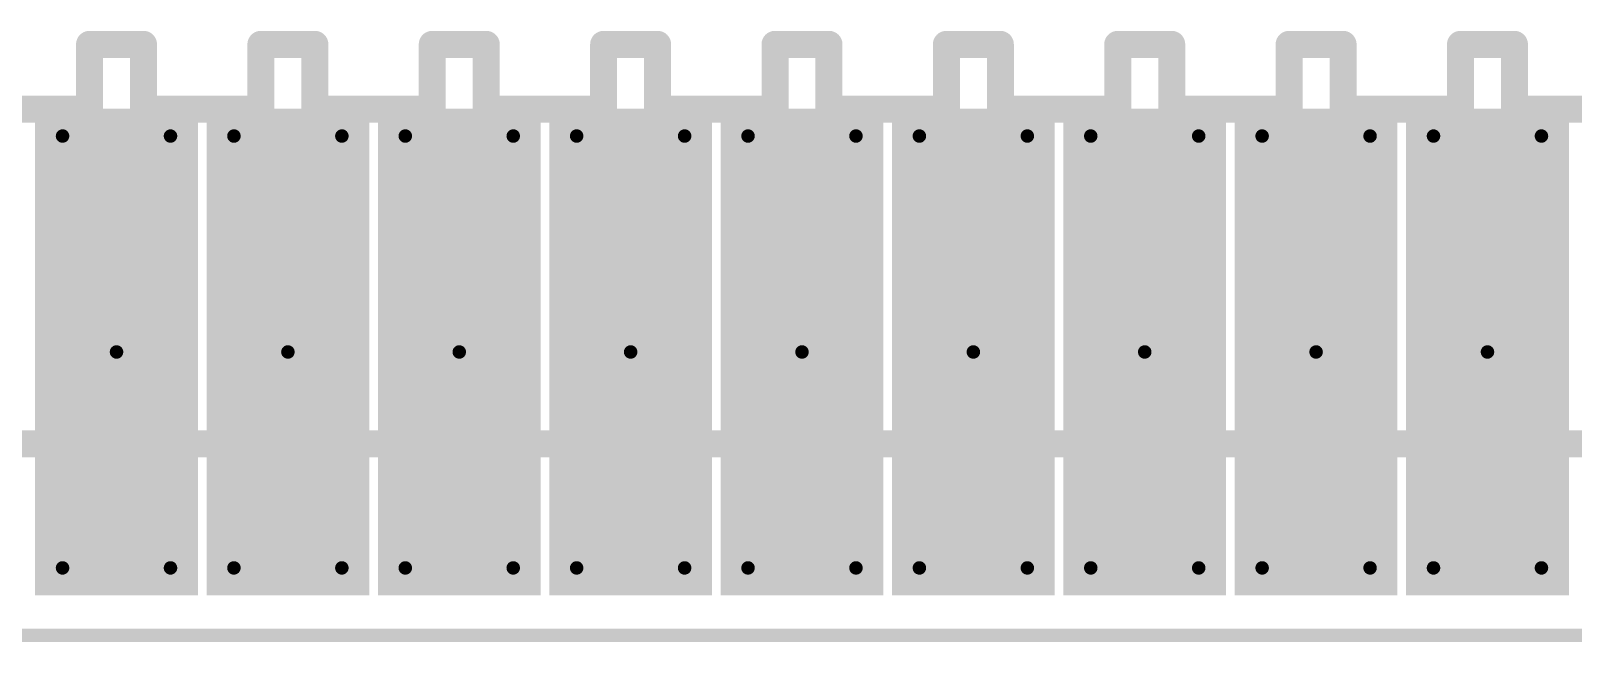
# Model space of a CAD drawing. Extents: x 30 to 73, y 30 to 110.
# Drawn here: x 41.46 to 47.18, y 103.12 to 105.39 of the extents above; entities that cross this region are included whole.
import ezdxf

# ---------------------------------------------------------------- set-up
doc = ezdxf.new("R2010")
doc.units = 0
doc.layers.get('0').update_dxf_attribs({"linetype": 'CONTINUOUS'})
for name, color, linetype in [('MECHANICAL14', 56, 'CONTINUOUS'), ('MECHANICAL15', 56, 'CONTINUOUS'), ('MECHANICAL8', 56, 'CONTINUOUS'), ('TOPLAYER', 1, 'CONTINUOUS'), ('TOPPASTE', 8, 'CONTINUOUS'), ('TOPSOLDER', 216, 'CONTINUOUS')]:
    doc.layers.add(name, color=color, linetype=linetype)

# ---------------------------------------------------------------- blocks, each defined once
blk = doc.blocks.new('SAMTEC_LSS_120_03_L_DV_A_1')
at = {"layer": 'MECHANICAL14', "const_width": 0.1}
for points in [[(-2.7575, 2.3), (-2.9575, 2.3)], [(-2.9575, 2.3), (-2.9575, 2.140001)], [(-2.7575, 2.3), (-2.7575, 2.140001)], [(-2.1225, 2.3), (-2.3225, 2.3)], [(-2.3225, 2.3), (-2.3225, 2.140001)], [(-2.1225, 2.3), (-2.1225, 2.140001)], [(-1.4875, 2.3), (-1.6875, 2.3)], [(-1.6875, 2.3), (-1.6875, 2.140001)], [(-1.4875, 2.3), (-1.4875, 2.140001)], [(-0.8525, 2.3), (-1.0525, 2.3)], [(-1.0525, 2.3), (-1.0525, 2.140001)], [(-0.8525, 2.3), (-0.8525, 2.140001)], [(-0.2175, 2.3), (-0.4175, 2.3)], [(-0.4175, 2.3), (-0.4175, 2.140001)], [(-0.2175, 2.3), (-0.2175, 2.140001)], [(0.4175, 2.3), (0.2175, 2.3)], [(0.2175, 2.3), (0.2175, 2.140001)], [(0.4175, 2.3), (0.4175, 2.140001)], [(1.0525, 2.3), (0.8525, 2.3)], [(0.8525, 2.3), (0.8525, 2.140001)], [(1.0525, 2.3), (1.0525, 2.140001)], [(1.6875, 2.3), (1.4875, 2.3)], [(1.4875, 2.3), (1.4875, 2.140001)], [(1.6875, 2.3), (1.6875, 2.140001)], [(2.3225, 2.3), (2.1225, 2.3)], [(2.1225, 2.3), (2.1225, 2.140001)], [(2.3225, 2.3), (2.3225, 2.140001)], [(8.724999, 2.140001), (-8.724999, 2.140001)], [(-2.7432, 1.560401), (-2.9718, 1.560401)], [(-2.9718, 1.560401), (-2.9718, 0.900001)], [(-2.7432, 1.560401), (-2.7432, 0.900001)], [(-2.1082, 1.560401), (-2.3368, 1.560401)], [(-2.3368, 1.560401), (-2.3368, 0.900001)], [(-2.1082, 1.560401), (-2.1082, 0.900001)], [(-1.4732, 1.560401), (-1.7018, 1.560401)], [(-1.7018, 1.560401), (-1.7018, 0.900001)], [(-1.4732, 1.560401), (-1.4732, 0.900001)], [(-0.8382, 1.560401), (-1.0668, 1.560401)], [(-1.0668, 1.560401), (-1.0668, 0.900001)], [(-0.8382, 1.560401), (-0.8382, 0.900001)], [(-0.2032, 1.560401), (-0.4318, 1.560401)], [(-0.4318, 1.560401), (-0.4318, 0.900001)], [(-0.2032, 1.560401), (-0.2032, 0.900001)], [(0.4318, 1.560401), (0.2032, 1.560401)], [(0.2032, 1.560401), (0.2032, 0.900001)], [(0.4318, 1.560401), (0.4318, 0.900001)], [(1.0668, 1.560401), (0.8382, 1.560401)], [(0.8382, 1.560401), (0.8382, 0.900001)], [(1.0668, 1.560401), (1.0668, 0.900001)], [(1.7018, 1.560401), (1.4732, 1.560401)], [(1.4732, 1.560401), (1.4732, 0.900001)], [(1.7018, 1.560401), (1.7018, 0.900001)], [(2.3368, 1.560401), (2.1082, 1.560401)], [(2.1082, 1.560401), (2.1082, 0.900001)], [(2.3368, 1.560401), (2.3368, 0.900001)], [(-2.9575, 1.21), (-2.9575, 0.660314)], [(-2.7575, 1.21), (-2.9575, 1.21)], [(-2.7575, 1.21), (-2.7575, 0.660314)], [(-2.3225, 1.21), (-2.3225, 0.660314)], [(-2.1225, 1.21), (-2.3225, 1.21)], [(-2.1225, 1.21), (-2.1225, 0.660314)], [(-1.6875, 1.21), (-1.6875, 0.660314)], [(-1.4875, 1.21), (-1.6875, 1.21)], [(-1.4875, 1.21), (-1.4875, 0.660314)], [(-1.0525, 1.21), (-1.0525, 0.660314)], [(-0.8525, 1.21), (-1.0525, 1.21)], [(-0.8525, 1.21), (-0.8525, 0.660314)], [(-0.4175, 1.21), (-0.4175, 0.660314)], [(-0.2175, 1.21), (-0.4175, 1.21)], [(-0.2175, 1.21), (-0.2175, 0.660314)], [(0.2175, 1.21), (0.2175, 0.660314)], [(0.4175, 1.21), (0.2175, 1.21)], [(0.4175, 1.21), (0.4175, 0.660314)], [(0.8525, 1.21), (0.8525, 0.660314)], [(1.0525, 1.21), (0.8525, 1.21)], [(1.0525, 1.21), (1.0525, 0.660314)], [(1.4875, 1.21), (1.4875, 0.660314)], [(1.6875, 1.21), (1.4875, 1.21)], [(1.6875, 1.21), (1.6875, 0.660314)], [(2.1225, 1.21), (2.1225, 0.660314)], [(2.3225, 1.21), (2.1225, 1.21)], [(2.3225, 1.21), (2.3225, 0.660314)], [(-2.9718, 0.900001), (-3.3782, 0.900001)], [(-2.3368, 0.900001), (-2.7432, 0.900001)], [(-1.7018, 0.900001), (-2.1082, 0.900001)], [(-1.0668, 0.900001), (-1.4732, 0.900001)], [(-0.4318, 0.900001), (-0.8382, 0.900001)], [(0.2032, 0.900001), (-0.2032, 0.900001)], [(0.8382, 0.900001), (0.4318, 0.900001)], [(1.4732, 0.900001), (1.0668, 0.900001)], [(2.1082, 0.900001), (1.7018, 0.900001)], [(2.7432, 0.900001), (2.3368, 0.900001)], [(-2.7575, 0.660314), (-2.9575, 0.660314)], [(-2.1225, 0.660314), (-2.3225, 0.660314)], [(-1.4875, 0.660314), (-1.6875, 0.660314)], [(-0.8525, 0.660314), (-1.0525, 0.660314)], [(-0.2175, 0.660314), (-0.4175, 0.660314)], [(0.4175, 0.660314), (0.2175, 0.660314)], [(1.0525, 0.660314), (0.8525, 0.660314)], [(1.6875, 0.660314), (1.4875, 0.660314)], [(2.3225, 0.660314), (2.1225, 0.660314)]]:
    blk.add_lwpolyline(points, dxfattribs=at)
at = {"layer": 'MECHANICAL14', "const_width": 0.05}
for points in [[(-2.982498, 2.3, 1), (-2.932501, 2.3, 1)], [(-2.982498, 2.3, 1), (-2.932501, 2.3, 1)], [(-2.782499, 2.3, 1), (-2.732502, 2.3, 1)], [(-2.782499, 2.3, 1), (-2.732502, 2.3, 1)], [(-2.347498, 2.3, 1), (-2.297501, 2.3, 1)], [(-2.347498, 2.3, 1), (-2.297501, 2.3, 1)], [(-2.147499, 2.3, 1), (-2.097502, 2.3, 1)], [(-2.147499, 2.3, 1), (-2.097502, 2.3, 1)], [(-1.712498, 2.3, 1), (-1.662501, 2.3, 1)], [(-1.712498, 2.3, 1), (-1.662501, 2.3, 1)], [(-1.512499, 2.3, 1), (-1.462502, 2.3, 1)], [(-1.512499, 2.3, 1), (-1.462502, 2.3, 1)], [(-1.077498, 2.3, 1), (-1.027501, 2.3, 1)], [(-1.077498, 2.3, 1), (-1.027501, 2.3, 1)], [(-0.877499, 2.3, 1), (-0.827502, 2.3, 1)], [(-0.877499, 2.3, 1), (-0.827502, 2.3, 1)], [(-0.442498, 2.3, 1), (-0.392501, 2.3, 1)], [(-0.442498, 2.3, 1), (-0.392501, 2.3, 1)], [(-0.242499, 2.3, 1), (-0.192502, 2.3, 1)], [(-0.242499, 2.3, 1), (-0.192502, 2.3, 1)], [(0.192502, 2.3, 1), (0.242499, 2.3, 1)], [(0.192502, 2.3, 1), (0.242499, 2.3, 1)], [(0.392501, 2.3, 1), (0.442498, 2.3, 1)], [(0.392501, 2.3, 1), (0.442498, 2.3, 1)], [(0.827502, 2.3, 1), (0.877499, 2.3, 1)], [(0.827502, 2.3, 1), (0.877499, 2.3, 1)], [(1.027501, 2.3, 1), (1.077498, 2.3, 1)], [(1.027501, 2.3, 1), (1.077498, 2.3, 1)], [(1.462502, 2.3, 1), (1.512499, 2.3, 1)], [(1.462502, 2.3, 1), (1.512499, 2.3, 1)], [(1.662501, 2.3, 1), (1.712498, 2.3, 1)], [(1.662501, 2.3, 1), (1.712498, 2.3, 1)], [(2.097502, 2.3, 1), (2.147499, 2.3, 1)], [(2.097502, 2.3, 1), (2.147499, 2.3, 1)], [(2.297501, 2.3, 1), (2.347498, 2.3, 1)], [(2.297501, 2.3, 1), (2.347498, 2.3, 1)], [(-2.982498, 2.140001, 1), (-2.932501, 2.140001, 1)], [(-2.782499, 2.140001, 1), (-2.732502, 2.140001, 1)], [(-2.347498, 2.140001, 1), (-2.297501, 2.140001, 1)], [(-2.147499, 2.140001, 1), (-2.097502, 2.140001, 1)], [(-1.712498, 2.140001, 1), (-1.662501, 2.140001, 1)], [(-1.512499, 2.140001, 1), (-1.462502, 2.140001, 1)], [(-1.077498, 2.140001, 1), (-1.027501, 2.140001, 1)], [(-0.877499, 2.140001, 1), (-0.827502, 2.140001, 1)], [(-0.442498, 2.140001, 1), (-0.392501, 2.140001, 1)], [(-0.242499, 2.140001, 1), (-0.192502, 2.140001, 1)], [(0.192502, 2.140001, 1), (0.242499, 2.140001, 1)], [(0.392501, 2.140001, 1), (0.442498, 2.140001, 1)], [(0.827502, 2.140001, 1), (0.877499, 2.140001, 1)], [(1.027501, 2.140001, 1), (1.077498, 2.140001, 1)], [(1.462502, 2.140001, 1), (1.512499, 2.140001, 1)], [(1.662501, 2.140001, 1), (1.712498, 2.140001, 1)], [(2.097502, 2.140001, 1), (2.147499, 2.140001, 1)], [(2.297501, 2.140001, 1), (2.347498, 2.140001, 1)], [(-2.996799, 1.560401, 1), (-2.946801, 1.560401, 1)], [(-2.996799, 1.560401, 1), (-2.946801, 1.560401, 1)], [(-2.768199, 1.560401, 1), (-2.718201, 1.560401, 1)], [(-2.768199, 1.560401, 1), (-2.718201, 1.560401, 1)], [(-2.361799, 1.560401, 1), (-2.311801, 1.560401, 1)], [(-2.361799, 1.560401, 1), (-2.311801, 1.560401, 1)], [(-2.133199, 1.560401, 1), (-2.083201, 1.560401, 1)], [(-2.133199, 1.560401, 1), (-2.083201, 1.560401, 1)], [(-1.726799, 1.560401, 1), (-1.676801, 1.560401, 1)], [(-1.726799, 1.560401, 1), (-1.676801, 1.560401, 1)], [(-1.498199, 1.560401, 1), (-1.448201, 1.560401, 1)], [(-1.498199, 1.560401, 1), (-1.448201, 1.560401, 1)], [(-1.091799, 1.560401, 1), (-1.041801, 1.560401, 1)], [(-1.091799, 1.560401, 1), (-1.041801, 1.560401, 1)], [(-0.863199, 1.560401, 1), (-0.813201, 1.560401, 1)], [(-0.863199, 1.560401, 1), (-0.813201, 1.560401, 1)], [(-0.456799, 1.560401, 1), (-0.406801, 1.560401, 1)], [(-0.456799, 1.560401, 1), (-0.406801, 1.560401, 1)], [(-0.228199, 1.560401, 1), (-0.178201, 1.560401, 1)], [(-0.228199, 1.560401, 1), (-0.178201, 1.560401, 1)], [(0.178201, 1.560401, 1), (0.228199, 1.560401, 1)], [(0.178201, 1.560401, 1), (0.228199, 1.560401, 1)], [(0.406801, 1.560401, 1), (0.456799, 1.560401, 1)], [(0.406801, 1.560401, 1), (0.456799, 1.560401, 1)], [(0.813201, 1.560401, 1), (0.863199, 1.560401, 1)], [(0.813201, 1.560401, 1), (0.863199, 1.560401, 1)], [(1.041801, 1.560401, 1), (1.091799, 1.560401, 1)], [(1.041801, 1.560401, 1), (1.091799, 1.560401, 1)], [(1.448201, 1.560401, 1), (1.498199, 1.560401, 1)], [(1.448201, 1.560401, 1), (1.498199, 1.560401, 1)], [(1.676801, 1.560401, 1), (1.726799, 1.560401, 1)], [(1.676801, 1.560401, 1), (1.726799, 1.560401, 1)], [(2.083201, 1.560401, 1), (2.133199, 1.560401, 1)], [(2.083201, 1.560401, 1), (2.133199, 1.560401, 1)], [(2.311801, 1.560401, 1), (2.361799, 1.560401, 1)], [(2.311801, 1.560401, 1), (2.361799, 1.560401, 1)], [(-2.982498, 1.21, 1), (-2.932501, 1.21, 1)], [(-2.982498, 1.21, 1), (-2.932501, 1.21, 1)], [(-2.782499, 1.21, 1), (-2.732502, 1.21, 1)], [(-2.782499, 1.21, 1), (-2.732502, 1.21, 1)], [(-2.347498, 1.21, 1), (-2.297501, 1.21, 1)], [(-2.347498, 1.21, 1), (-2.297501, 1.21, 1)], [(-2.147499, 1.21, 1), (-2.097502, 1.21, 1)], [(-2.147499, 1.21, 1), (-2.097502, 1.21, 1)], [(-1.712498, 1.21, 1), (-1.662501, 1.21, 1)], [(-1.712498, 1.21, 1), (-1.662501, 1.21, 1)], [(-1.512499, 1.21, 1), (-1.462502, 1.21, 1)], [(-1.512499, 1.21, 1), (-1.462502, 1.21, 1)], [(-1.077498, 1.21, 1), (-1.027501, 1.21, 1)], [(-1.077498, 1.21, 1), (-1.027501, 1.21, 1)], [(-0.877499, 1.21, 1), (-0.827502, 1.21, 1)], [(-0.877499, 1.21, 1), (-0.827502, 1.21, 1)], [(-0.442498, 1.21, 1), (-0.392501, 1.21, 1)], [(-0.442498, 1.21, 1), (-0.392501, 1.21, 1)], [(-0.242499, 1.21, 1), (-0.192502, 1.21, 1)], [(-0.242499, 1.21, 1), (-0.192502, 1.21, 1)], [(0.192502, 1.21, 1), (0.242499, 1.21, 1)], [(0.192502, 1.21, 1), (0.242499, 1.21, 1)], [(0.392501, 1.21, 1), (0.442498, 1.21, 1)], [(0.392501, 1.21, 1), (0.442498, 1.21, 1)], [(0.827502, 1.21, 1), (0.877499, 1.21, 1)], [(0.827502, 1.21, 1), (0.877499, 1.21, 1)], [(1.027501, 1.21, 1), (1.077498, 1.21, 1)], [(1.027501, 1.21, 1), (1.077498, 1.21, 1)], [(1.462502, 1.21, 1), (1.512499, 1.21, 1)], [(1.462502, 1.21, 1), (1.512499, 1.21, 1)], [(1.662501, 1.21, 1), (1.712498, 1.21, 1)], [(1.662501, 1.21, 1), (1.712498, 1.21, 1)], [(2.097502, 1.21, 1), (2.147499, 1.21, 1)], [(2.097502, 1.21, 1), (2.147499, 1.21, 1)], [(2.297501, 1.21, 1), (2.347498, 1.21, 1)], [(2.297501, 1.21, 1), (2.347498, 1.21, 1)], [(-2.996799, 0.900001, 1), (-2.946801, 0.900001, 1)], [(-2.996799, 0.900001, 1), (-2.946801, 0.900001, 1)], [(-2.768199, 0.900001, 1), (-2.718201, 0.900001, 1)], [(-2.768199, 0.900001, 1), (-2.718201, 0.900001, 1)], [(-2.361799, 0.900001, 1), (-2.311801, 0.900001, 1)], [(-2.361799, 0.900001, 1), (-2.311801, 0.900001, 1)], [(-2.133199, 0.900001, 1), (-2.083201, 0.900001, 1)], [(-2.133199, 0.900001, 1), (-2.083201, 0.900001, 1)], [(-1.726799, 0.900001, 1), (-1.676801, 0.900001, 1)], [(-1.726799, 0.900001, 1), (-1.676801, 0.900001, 1)], [(-1.498199, 0.900001, 1), (-1.448201, 0.900001, 1)], [(-1.498199, 0.900001, 1), (-1.448201, 0.900001, 1)], [(-1.091799, 0.900001, 1), (-1.041801, 0.900001, 1)], [(-1.091799, 0.900001, 1), (-1.041801, 0.900001, 1)], [(-0.863199, 0.900001, 1), (-0.813201, 0.900001, 1)], [(-0.863199, 0.900001, 1), (-0.813201, 0.900001, 1)], [(-0.456799, 0.900001, 1), (-0.406801, 0.900001, 1)], [(-0.456799, 0.900001, 1), (-0.406801, 0.900001, 1)], [(-0.228199, 0.900001, 1), (-0.178201, 0.900001, 1)], [(-0.228199, 0.900001, 1), (-0.178201, 0.900001, 1)], [(0.178201, 0.900001, 1), (0.228199, 0.900001, 1)], [(0.178201, 0.900001, 1), (0.228199, 0.900001, 1)], [(0.406801, 0.900001, 1), (0.456799, 0.900001, 1)], [(0.406801, 0.900001, 1), (0.456799, 0.900001, 1)], [(0.813201, 0.900001, 1), (0.863199, 0.900001, 1)], [(0.813201, 0.900001, 1), (0.863199, 0.900001, 1)], [(1.041801, 0.900001, 1), (1.091799, 0.900001, 1)], [(1.041801, 0.900001, 1), (1.091799, 0.900001, 1)], [(1.448201, 0.900001, 1), (1.498199, 0.900001, 1)], [(1.448201, 0.900001, 1), (1.498199, 0.900001, 1)], [(1.676801, 0.900001, 1), (1.726799, 0.900001, 1)], [(1.676801, 0.900001, 1), (1.726799, 0.900001, 1)], [(2.083201, 0.900001, 1), (2.133199, 0.900001, 1)], [(2.083201, 0.900001, 1), (2.133199, 0.900001, 1)], [(2.311801, 0.900001, 1), (2.361799, 0.900001, 1)], [(2.311801, 0.900001, 1), (2.361799, 0.900001, 1)], [(-2.982498, 0.660314, 1), (-2.932501, 0.660314, 1)], [(-2.982498, 0.660314, 1), (-2.932501, 0.660314, 1)], [(-2.782499, 0.660314, 1), (-2.732502, 0.660314, 1)], [(-2.782499, 0.660314, 1), (-2.732502, 0.660314, 1)], [(-2.347498, 0.660314, 1), (-2.297501, 0.660314, 1)], [(-2.347498, 0.660314, 1), (-2.297501, 0.660314, 1)], [(-2.147499, 0.660314, 1), (-2.097502, 0.660314, 1)], [(-2.147499, 0.660314, 1), (-2.097502, 0.660314, 1)], [(-1.712498, 0.660314, 1), (-1.662501, 0.660314, 1)], [(-1.712498, 0.660314, 1), (-1.662501, 0.660314, 1)], [(-1.512499, 0.660314, 1), (-1.462502, 0.660314, 1)], [(-1.512499, 0.660314, 1), (-1.462502, 0.660314, 1)], [(-1.077498, 0.660314, 1), (-1.027501, 0.660314, 1)], [(-1.077498, 0.660314, 1), (-1.027501, 0.660314, 1)], [(-0.877499, 0.660314, 1), (-0.827502, 0.660314, 1)], [(-0.877499, 0.660314, 1), (-0.827502, 0.660314, 1)], [(-0.442498, 0.660314, 1), (-0.392501, 0.660314, 1)], [(-0.442498, 0.660314, 1), (-0.392501, 0.660314, 1)], [(-0.242499, 0.660314, 1), (-0.192502, 0.660314, 1)], [(-0.242499, 0.660314, 1), (-0.192502, 0.660314, 1)], [(0.192502, 0.660314, 1), (0.242499, 0.660314, 1)], [(0.192502, 0.660314, 1), (0.242499, 0.660314, 1)], [(0.392501, 0.660314, 1), (0.442498, 0.660314, 1)], [(0.392501, 0.660314, 1), (0.442498, 0.660314, 1)], [(0.827502, 0.660314, 1), (0.877499, 0.660314, 1)], [(0.827502, 0.660314, 1), (0.877499, 0.660314, 1)], [(1.027501, 0.660314, 1), (1.077498, 0.660314, 1)], [(1.027501, 0.660314, 1), (1.077498, 0.660314, 1)], [(1.462502, 0.660314, 1), (1.512499, 0.660314, 1)], [(1.462502, 0.660314, 1), (1.512499, 0.660314, 1)], [(1.662501, 0.660314, 1), (1.712498, 0.660314, 1)], [(1.662501, 0.660314, 1), (1.712498, 0.660314, 1)], [(2.097502, 0.660314, 1), (2.147499, 0.660314, 1)], [(2.097502, 0.660314, 1), (2.147499, 0.660314, 1)], [(2.297501, 0.660314, 1), (2.347498, 0.660314, 1)], [(2.297501, 0.660314, 1), (2.347498, 0.660314, 1)]]:
    blk.add_lwpolyline(points, format="xyb", close=True, dxfattribs=at)
at = {"layer": 'MECHANICAL15', "const_width": 0.05}
blk.add_lwpolyline([(8.975001, 2.849999), (-8.975001, 2.849999)], dxfattribs=at)
at = {"layer": 'MECHANICAL8', "const_width": 0.05}
for points in [[(-3.0575, 2.6), (-3.0575, 1.000001)], [(-2.6575, 2.6), (-3.0575, 2.6)], [(-2.6575, 2.6), (-2.6575, 1.000001)], [(-2.4225, 2.6), (-2.4225, 1.000001)], [(-2.0225, 2.6), (-2.4225, 2.6)], [(-2.0225, 2.6), (-2.0225, 1.000001)], [(-1.7875, 2.6), (-1.7875, 1.000001)], [(-1.3875, 2.6), (-1.7875, 2.6)], [(-1.3875, 2.6), (-1.3875, 1.000001)], [(-1.1525, 2.6), (-1.1525, 1.000001)], [(-0.7525, 2.6), (-1.1525, 2.6)], [(-0.7525, 2.6), (-0.7525, 1.000001)], [(-0.5175, 2.6), (-0.5175, 1.000001)], [(-0.1175, 2.6), (-0.5175, 2.6)], [(-0.1175, 2.6), (-0.1175, 1.000001)], [(0.1175, 2.6), (0.1175, 1.000001)], [(0.5175, 2.6), (0.1175, 2.6)], [(0.5175, 2.6), (0.5175, 1.000001)], [(0.7525, 2.6), (0.7525, 1.000001)], [(1.1525, 2.6), (0.7525, 2.6)], [(1.1525, 2.6), (1.1525, 1.000001)], [(1.3875, 2.6), (1.3875, 1.000001)], [(1.7875, 2.6), (1.3875, 2.6)], [(1.7875, 2.6), (1.7875, 1.000001)], [(2.0225, 2.6), (2.0225, 1.000001)], [(2.4225, 2.6), (2.0225, 2.6)], [(2.4225, 2.6), (2.4225, 1.000001)], [(-2.8575, 1.799999), (-3.0575, 1.000001)], [(-2.6575, 1.000001), (-2.8575, 1.799999)], [(-2.2225, 1.799999), (-2.4225, 1.000001)], [(-2.0225, 1.000001), (-2.2225, 1.799999)], [(-1.5875, 1.799999), (-1.7875, 1.000001)], [(-1.3875, 1.000001), (-1.5875, 1.799999)], [(-0.9525, 1.799999), (-1.1525, 1.000001)], [(-0.7525, 1.000001), (-0.9525, 1.799999)], [(-0.3175, 1.799999), (-0.5175, 1.000001)], [(-0.1175, 1.000001), (-0.3175, 1.799999)], [(0.3175, 1.799999), (0.1175, 1.000001)], [(0.5175, 1.000001), (0.3175, 1.799999)], [(0.9525, 1.799999), (0.7525, 1.000001)], [(1.1525, 1.000001), (0.9525, 1.799999)], [(1.5875, 1.799999), (1.3875, 1.000001)], [(1.7875, 1.000001), (1.5875, 1.799999)], [(2.2225, 1.799999), (2.0225, 1.000001)], [(2.4225, 1.000001), (2.2225, 1.799999)], [(-2.6575, 1.000001), (-3.0575, 1.000001)], [(-2.0225, 1.000001), (-2.4225, 1.000001)], [(-1.3875, 1.000001), (-1.7875, 1.000001)], [(-0.7525, 1.000001), (-1.1525, 1.000001)], [(-0.1175, 1.000001), (-0.5175, 1.000001)], [(0.5175, 1.000001), (0.1175, 1.000001)], [(1.1525, 1.000001), (0.7525, 1.000001)], [(1.7875, 1.000001), (1.3875, 1.000001)], [(2.4225, 1.000001), (2.0225, 1.000001)]]:
    blk.add_lwpolyline(points, dxfattribs=at)
at = {"layer": 'MECHANICAL8', "const_width": 0.024999}
for points in [[(-3.069999, 2.6, 1), (-3.045, 2.6, 1)], [(-3.069999, 2.6, 1), (-3.045, 2.6, 1)], [(-2.67, 2.6, 1), (-2.645001, 2.6, 1)], [(-2.67, 2.6, 1), (-2.645001, 2.6, 1)], [(-2.434999, 2.6, 1), (-2.41, 2.6, 1)], [(-2.434999, 2.6, 1), (-2.41, 2.6, 1)], [(-2.035, 2.6, 1), (-2.010001, 2.6, 1)], [(-2.035, 2.6, 1), (-2.010001, 2.6, 1)], [(-1.799999, 2.6, 1), (-1.775, 2.6, 1)], [(-1.799999, 2.6, 1), (-1.775, 2.6, 1)], [(-1.4, 2.6, 1), (-1.375001, 2.6, 1)], [(-1.4, 2.6, 1), (-1.375001, 2.6, 1)], [(-1.164999, 2.6, 1), (-1.14, 2.6, 1)], [(-1.164999, 2.6, 1), (-1.14, 2.6, 1)], [(-0.765, 2.6, 1), (-0.740001, 2.6, 1)], [(-0.765, 2.6, 1), (-0.740001, 2.6, 1)], [(-0.529999, 2.6, 1), (-0.505, 2.6, 1)], [(-0.529999, 2.6, 1), (-0.505, 2.6, 1)], [(-0.13, 2.6, 1), (-0.105001, 2.6, 1)], [(-0.13, 2.6, 1), (-0.105001, 2.6, 1)], [(0.105001, 2.6, 1), (0.13, 2.6, 1)], [(0.105001, 2.6, 1), (0.13, 2.6, 1)], [(0.505, 2.6, 1), (0.529999, 2.6, 1)], [(0.505, 2.6, 1), (0.529999, 2.6, 1)], [(0.740001, 2.6, 1), (0.765, 2.6, 1)], [(0.740001, 2.6, 1), (0.765, 2.6, 1)], [(1.14, 2.6, 1), (1.164999, 2.6, 1)], [(1.14, 2.6, 1), (1.164999, 2.6, 1)], [(1.375001, 2.6, 1), (1.4, 2.6, 1)], [(1.375001, 2.6, 1), (1.4, 2.6, 1)], [(1.775, 2.6, 1), (1.799999, 2.6, 1)], [(1.775, 2.6, 1), (1.799999, 2.6, 1)], [(2.010001, 2.6, 1), (2.035, 2.6, 1)], [(2.010001, 2.6, 1), (2.035, 2.6, 1)], [(2.41, 2.6, 1), (2.434999, 2.6, 1)], [(2.41, 2.6, 1), (2.434999, 2.6, 1)], [(-2.869999, 1.799999, 1), (-2.845001, 1.799999, 1)], [(-2.869999, 1.799999, 1), (-2.845001, 1.799999, 1)], [(-2.234999, 1.799999, 1), (-2.210001, 1.799999, 1)], [(-2.234999, 1.799999, 1), (-2.210001, 1.799999, 1)], [(-1.599999, 1.799999, 1), (-1.575001, 1.799999, 1)], [(-1.599999, 1.799999, 1), (-1.575001, 1.799999, 1)], [(-0.964999, 1.799999, 1), (-0.940001, 1.799999, 1)], [(-0.964999, 1.799999, 1), (-0.940001, 1.799999, 1)], [(-0.329999, 1.799999, 1), (-0.305001, 1.799999, 1)], [(-0.329999, 1.799999, 1), (-0.305001, 1.799999, 1)], [(0.305001, 1.799999, 1), (0.329999, 1.799999, 1)], [(0.305001, 1.799999, 1), (0.329999, 1.799999, 1)], [(0.940001, 1.799999, 1), (0.964999, 1.799999, 1)], [(0.940001, 1.799999, 1), (0.964999, 1.799999, 1)], [(1.575001, 1.799999, 1), (1.599999, 1.799999, 1)], [(1.575001, 1.799999, 1), (1.599999, 1.799999, 1)], [(2.210001, 1.799999, 1), (2.234999, 1.799999, 1)], [(2.210001, 1.799999, 1), (2.234999, 1.799999, 1)], [(-3.069999, 1.000001, 1), (-3.045, 1.000001, 1)], [(-3.069999, 1.000001, 1), (-3.045, 1.000001, 1)], [(-3.069999, 1.000001, 1), (-3.045, 1.000001, 1)], [(-2.67, 1.000001, 1), (-2.645001, 1.000001, 1)], [(-2.67, 1.000001, 1), (-2.645001, 1.000001, 1)], [(-2.67, 1.000001, 1), (-2.645001, 1.000001, 1)], [(-2.434999, 1.000001, 1), (-2.41, 1.000001, 1)], [(-2.434999, 1.000001, 1), (-2.41, 1.000001, 1)], [(-2.434999, 1.000001, 1), (-2.41, 1.000001, 1)], [(-2.035, 1.000001, 1), (-2.010001, 1.000001, 1)], [(-2.035, 1.000001, 1), (-2.010001, 1.000001, 1)], [(-2.035, 1.000001, 1), (-2.010001, 1.000001, 1)], [(-1.799999, 1.000001, 1), (-1.775, 1.000001, 1)], [(-1.799999, 1.000001, 1), (-1.775, 1.000001, 1)], [(-1.799999, 1.000001, 1), (-1.775, 1.000001, 1)], [(-1.4, 1.000001, 1), (-1.375001, 1.000001, 1)], [(-1.4, 1.000001, 1), (-1.375001, 1.000001, 1)], [(-1.4, 1.000001, 1), (-1.375001, 1.000001, 1)], [(-1.164999, 1.000001, 1), (-1.14, 1.000001, 1)], [(-1.164999, 1.000001, 1), (-1.14, 1.000001, 1)], [(-1.164999, 1.000001, 1), (-1.14, 1.000001, 1)], [(-0.765, 1.000001, 1), (-0.740001, 1.000001, 1)], [(-0.765, 1.000001, 1), (-0.740001, 1.000001, 1)], [(-0.765, 1.000001, 1), (-0.740001, 1.000001, 1)], [(-0.529999, 1.000001, 1), (-0.505, 1.000001, 1)], [(-0.529999, 1.000001, 1), (-0.505, 1.000001, 1)], [(-0.529999, 1.000001, 1), (-0.505, 1.000001, 1)], [(-0.13, 1.000001, 1), (-0.105001, 1.000001, 1)], [(-0.13, 1.000001, 1), (-0.105001, 1.000001, 1)], [(-0.13, 1.000001, 1), (-0.105001, 1.000001, 1)], [(0.105001, 1.000001, 1), (0.13, 1.000001, 1)], [(0.105001, 1.000001, 1), (0.13, 1.000001, 1)], [(0.105001, 1.000001, 1), (0.13, 1.000001, 1)], [(0.505, 1.000001, 1), (0.529999, 1.000001, 1)], [(0.505, 1.000001, 1), (0.529999, 1.000001, 1)], [(0.505, 1.000001, 1), (0.529999, 1.000001, 1)], [(0.740001, 1.000001, 1), (0.765, 1.000001, 1)], [(0.740001, 1.000001, 1), (0.765, 1.000001, 1)], [(0.740001, 1.000001, 1), (0.765, 1.000001, 1)], [(1.14, 1.000001, 1), (1.164999, 1.000001, 1)], [(1.14, 1.000001, 1), (1.164999, 1.000001, 1)], [(1.14, 1.000001, 1), (1.164999, 1.000001, 1)], [(1.375001, 1.000001, 1), (1.4, 1.000001, 1)], [(1.375001, 1.000001, 1), (1.4, 1.000001, 1)], [(1.375001, 1.000001, 1), (1.4, 1.000001, 1)], [(1.775, 1.000001, 1), (1.799999, 1.000001, 1)], [(1.775, 1.000001, 1), (1.799999, 1.000001, 1)], [(1.775, 1.000001, 1), (1.799999, 1.000001, 1)], [(2.010001, 1.000001, 1), (2.035, 1.000001, 1)], [(2.010001, 1.000001, 1), (2.035, 1.000001, 1)], [(2.010001, 1.000001, 1), (2.035, 1.000001, 1)], [(2.41, 1.000001, 1), (2.434999, 1.000001, 1)], [(2.41, 1.000001, 1), (2.434999, 1.000001, 1)], [(2.41, 1.000001, 1), (2.434999, 1.000001, 1)]]:
    blk.add_lwpolyline(points, format="xyb", close=True, dxfattribs=at)
at = {"layer": 'TOPLAYER'}
for points in [[(-3.0575, 1.000001), (-2.6575, 1.000001), (-3.0575, 2.599997), (-2.6575, 2.599997)], [(-2.4225, 1.000001), (-2.0225, 1.000001), (-2.4225, 2.599997), (-2.0225, 2.599997)], [(-1.7875, 1.000001), (-1.3875, 1.000001), (-1.7875, 2.599997), (-1.3875, 2.599997)], [(-1.1525, 1.000001), (-0.7525, 1.000001), (-1.1525, 2.599997), (-0.7525, 2.599997)], [(-0.5175, 1.000001), (-0.1175, 1.000001), (-0.5175, 2.599997), (-0.1175, 2.599997)], [(0.1175, 1.000001), (0.5175, 1.000001), (0.1175, 2.599997), (0.5175, 2.599997)], [(0.7525, 1.000001), (1.1525, 1.000001), (0.7525, 2.599997), (1.1525, 2.599997)], [(1.3875, 1.000001), (1.7875, 1.000001), (1.3875, 2.599997), (1.7875, 2.599997)], [(2.0225, 1.000001), (2.4225, 1.000001), (2.0225, 2.599997), (2.4225, 2.599997)]]:
    blk.add_solid(points, dxfattribs=at)
at = {"layer": 'TOPPASTE'}
for points in [[(-3.0575, 1.000001), (-2.6575, 1.000001), (-3.0575, 2.599997), (-2.6575, 2.599997)], [(-2.4225, 1.000001), (-2.0225, 1.000001), (-2.4225, 2.599997), (-2.0225, 2.599997)], [(-1.7875, 1.000001), (-1.3875, 1.000001), (-1.7875, 2.599997), (-1.3875, 2.599997)], [(-1.1525, 1.000001), (-0.7525, 1.000001), (-1.1525, 2.599997), (-0.7525, 2.599997)], [(-0.5175, 1.000001), (-0.1175, 1.000001), (-0.5175, 2.599997), (-0.1175, 2.599997)], [(0.1175, 1.000001), (0.5175, 1.000001), (0.1175, 2.599997), (0.5175, 2.599997)], [(0.7525, 1.000001), (1.1525, 1.000001), (0.7525, 2.599997), (1.1525, 2.599997)], [(1.3875, 1.000001), (1.7875, 1.000001), (1.3875, 2.599997), (1.7875, 2.599997)], [(2.0225, 1.000001), (2.4225, 1.000001), (2.0225, 2.599997), (2.4225, 2.599997)]]:
    blk.add_solid(points, dxfattribs=at)
at = {"layer": 'TOPSOLDER'}
for points in [[(-3.1591, 0.898401), (-2.5559, 0.898401), (-3.1591, 2.701597), (-2.5559, 2.701597)], [(-2.5241, 0.898401), (-1.9209, 0.898401), (-2.5241, 2.701597), (-1.9209, 2.701597)], [(-1.8891, 0.898401), (-1.2859, 0.898401), (-1.8891, 2.701597), (-1.2859, 2.701597)], [(-1.2541, 0.898401), (-0.6509, 0.898401), (-1.2541, 2.701597), (-0.6509, 2.701597)], [(-0.6191, 0.898401), (-0.0159, 0.898401), (-0.6191, 2.701597), (-0.0159, 2.701597)], [(0.0159, 0.898401), (0.6191, 0.898401), (0.0159, 2.701597), (0.6191, 2.701597)], [(0.6509, 0.898401), (1.2541, 0.898401), (0.6509, 2.701597), (1.2541, 2.701597)], [(1.2859, 0.898401), (1.8891, 0.898401), (1.2859, 2.701597), (1.8891, 2.701597)], [(1.9209, 0.898401), (2.5241, 0.898401), (1.9209, 2.701597), (2.5241, 2.701597)]]:
    blk.add_solid(points, dxfattribs=at)

msp = doc.modelspace()

# ---------------------------------------------------------------- block references
at = {"rotation": 180}
msp.add_blockref('SAMTEC_LSS_120_03_L_DV_A_1', (44.000001, 105.999999), dxfattribs=at)

doc.saveas('drawing.dxf')
